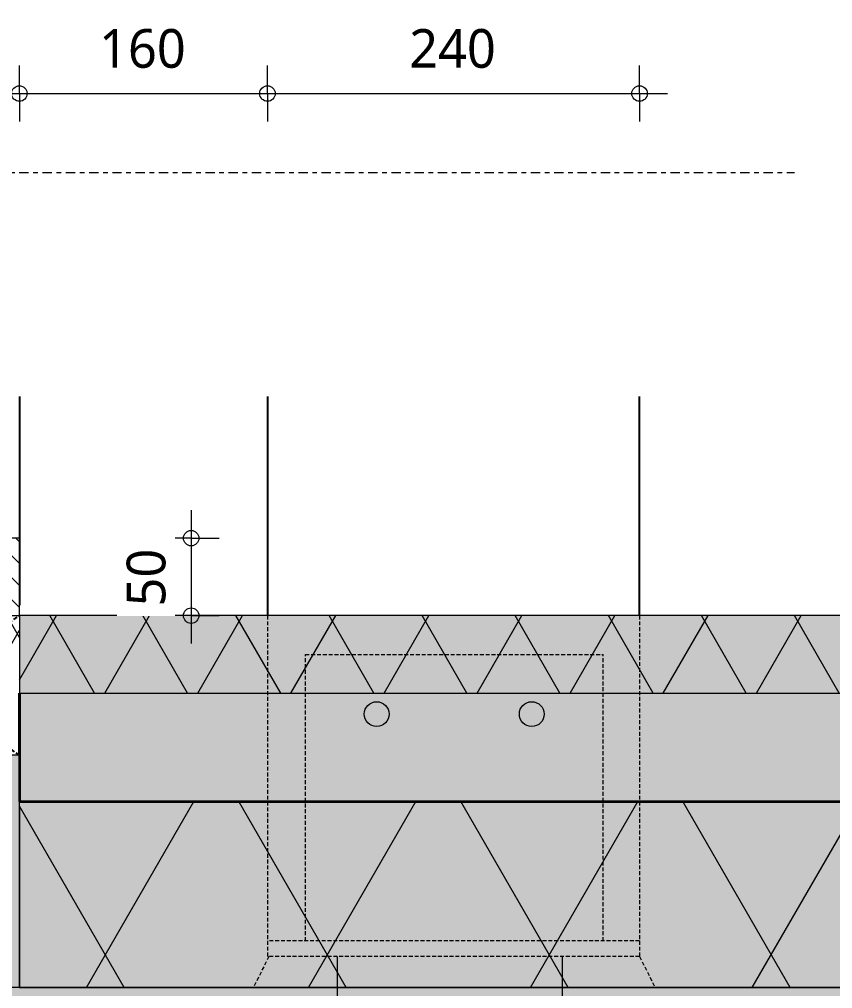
# Model space of a CAD drawing. Header units: millimetres. Extents: x 1789 to 13769, y 2055 to 27197.
# Drawn here: x 8835 to 9359, y 21551 to 22177 of the extents above; entities that cross this region are included whole.
import ezdxf

# ---------------------------------------------------------------- set-up
doc = ezdxf.new("R2010")
doc.units = ezdxf.units.MM
doc.linetypes.add('MV_center', pattern=[15, 6, -3, 3, -3])
doc.linetypes.add('MV_hidden', pattern=[3.75, 2.5, -1.25])
for name, color, linetype, lineweight in [('A-ANNO-DIMS', 211, 'Continuous', 13), ('A-ANNO-DIMS-10', 211, 'Continuous', 13), ('A-DETL', 90, 'Continuous', 13), ('A-DETL-GENF', 92, 'Continuous', 18)]:
    doc.layers.add(name, color=color, linetype=linetype, lineweight=lineweight)
doc.styles.add('Segoe UI_2', font='segoeui.ttf', dxfattribs={"height": 25})
doc.dimstyles.new('2_5_mm_1', dxfattribs={"dimscale": 304.8, "dimtxt": 26.184099, "dimasz": 0.032808, "dimexe": 0.059055, "dimexo": 0.0625, "dimgap": 0.029528, "dimtad": 1, "dimdec": 0, "dimzin": 0, "dimdsep": 46, "dimtxsty": 'Segoe UI_2', "dimblk1": 'DOTBLANK', "dimblk2": 'DOTBLANK', "dimsah": 1, "dimcen": 0.09, "dimdle": 0.059055, "dimazin": 0, "dimtfac": 1, "dimtdec": 4, "dimtix": 1, "dimtmove": 0, "dimatfit": 3, "dimfxl": 0.059055, "dimfxlon": 1, "dimtvp": 1, "dimtfill": 1, "dimtolj": 1, "dimtzin": 0, "dimarcsym": 2})

# ---------------------------------------------------------------- blocks, each defined once
blk = doc.blocks.new('42 isolatie - Type 1-3774522-Details Restauratie 1-10')
at = {"layer": 'A-DETL-GENF'}
blk.add_hatch(color=256, dxfattribs=at).paths.add_polyline_path([(1021.43, 0.8), (1021.43, 120.8), (0.28, 120.8), (0.28, 0.8), (155.28, 0.8)])
at = {"layer": 'A-DETL-GENF', "lineweight": 13}
h = blk.add_hatch(dxfattribs=at)
h.set_pattern_fill('FP_1', color=256, style=0, pattern_type=2)
h.set_pattern_definition([(60, (12.83, 244.8), (-107.387, 62), []), (120, (12.83, 244.8), (-107.387, -62), [])])
h.paths.add_polyline_path([(1021.43, 0.8), (1021.43, 120.8), (0.28, 120.8), (0.28, 0.8), (155.28, 0.8)])
at = {"layer": 'A-DETL-GENF'}
for p, q in [((1021.43, 120.8), (0.28, 120.8)), ((0.28, 117.46), (0.28, 0.8)), ((0.28, 0.8), (1021.43, 0.8))]:
    blk.add_line(p, q, dxfattribs=at)
blk = doc.blocks.new('42 isolatie - Type 1-3773474-Details Restauratie 1-10')
at = {"layer": 'A-DETL-GENF'}
blk.add_hatch(color=256, dxfattribs=at).paths.add_polyline_path([(1021.43, 0.8), (1021.43, 50.8), (0.28, 50.8), (0.28, 0.8), (577.08, 0.8)])
at = {"layer": 'A-DETL-GENF', "lineweight": 13}
h = blk.add_hatch(dxfattribs=at)
h.set_pattern_fill('FP_24', color=256, style=0, pattern_type=2)
h.set_pattern_definition([(60, (0, 0), (-45.0333, 26), []), (120, (0, 0), (-45.0333, -26), [])])
h.paths.add_polyline_path([(1021.43, 0.8), (1021.43, 50.8), (0.28, 50.8), (0.28, 0.8), (577.08, 0.8)])
at = {"layer": 'A-DETL-GENF'}
for p, q in [((1021.43, 50.8), (0.28, 50.8)), ((0.28, 50.8), (0.28, 0.8)), ((1021.43, 50.8), (0.28, 50.8)), ((0.28, 50.8), (0.28, 0.8)), ((0.28, 0.8), (1021.43, 0.8)), ((0.28, 0.8), (1021.43, 0.8))]:
    blk.add_line(p, q, dxfattribs=at)
blk = doc.blocks.new('NLRS_00_DI_maskeer - Type 1-4234636-Details Restauratie 1-10')
at = {"layer": 'A-DETL-GENF', "linetype": 'MV_center'}
blk.add_line((-100, 0), (685.05, 0), dxfattribs=at)
blk = doc.blocks.new('DIMBLOCK55-Details Restauratie 1-10')
at = {"layer": 'A-ANNO-DIMS-10'}
for p, q in [((8945.64, 21859.73), (8945.64, 21773.73)), ((8945.64, 21841.73), (8927.64, 21841.73)), ((8945.64, 21841.73), (8963.64, 21841.73)), ((8945.64, 21791.73), (8927.64, 21791.73)), ((8945.64, 21791.73), (8963.64, 21791.73))]:
    blk.add_line(p, q, dxfattribs=at)
for centre in [(8945.64, 21841.73), (8945.64, 21791.73)]:
    blk.add_circle(centre, 5, dxfattribs=at)
at = {"layer": 'A-ANNO-DIMS-10', "color": 0, "insert": (8904.02, 21797.68), "char_height": 25, "width": 45.7032, "attachment_point": 1, "rotation": 90, "line_spacing_factor": 1.142579, "style": 'Segoe UI_2', "bg_fill": 3, "box_fill_scale": 1.25, "bg_fill_color": 9, "bg_fill_true_color": 13158600, "bg_fill_transparency": 0}
blk.add_mtext('50', dxfattribs=at)
blk = doc.blocks.new('_DotBlank')
at = {"color": 0, "linetype": 'ByBlock', "lineweight": -2}
blk.add_line((-0.5, 0), (-1, 0), dxfattribs=at)
blk.add_circle((0, 0), 0.5, dxfattribs=at)
blk = doc.blocks.new('DIMBLOCK57-Details Restauratie 1-10')
at = {"layer": 'A-ANNO-DIMS-10'}
for p, q in [((8704.84, 22128.73), (8704.84, 22146.73)), ((8834.84, 22128.73), (8834.84, 22146.73)), ((8704.84, 22128.73), (8834.84, 22128.73)), ((8704.84, 22128.73), (8704.84, 22110.73)), ((8834.84, 22128.73), (8834.84, 22110.73))]:
    blk.add_line(p, q, dxfattribs=at)
for centre in [(8704.84, 22128.73), (8834.84, 22128.73)]:
    blk.add_circle(centre, 5, dxfattribs=at)
at = {"layer": 'A-ANNO-DIMS-10', "color": 0, "insert": (8741.27, 22170.34), "char_height": 25, "width": 68.5547, "attachment_point": 1, "line_spacing_factor": 1.142579, "style": 'Segoe UI_2', "bg_fill": 3, "box_fill_scale": 1.25, "bg_fill_color": 9, "bg_fill_true_color": 13158600, "bg_fill_transparency": 0}
blk.add_mtext('130', dxfattribs=at)
blk = doc.blocks.new('DIMBLOCK58-Details Restauratie 1-10')
at = {"layer": 'A-ANNO-DIMS-10'}
for p, q in [((8834.84, 22128.73), (8834.84, 22146.73)), ((8994.84, 22128.73), (8994.84, 22146.73)), ((8834.84, 22128.73), (8994.84, 22128.73)), ((8834.84, 22128.73), (8834.84, 22110.73)), ((8994.84, 22128.73), (8994.84, 22110.73))]:
    blk.add_line(p, q, dxfattribs=at)
for centre in [(8834.84, 22128.73), (8994.84, 22128.73)]:
    blk.add_circle(centre, 5, dxfattribs=at)
at = {"layer": 'A-ANNO-DIMS-10', "color": 0, "insert": (8886.27, 22170.34), "char_height": 25, "width": 68.5547, "attachment_point": 1, "line_spacing_factor": 1.142579, "style": 'Segoe UI_2', "bg_fill": 3, "box_fill_scale": 1.25, "bg_fill_color": 9, "bg_fill_true_color": 13158600, "bg_fill_transparency": 0}
blk.add_mtext('160', dxfattribs=at)
blk = doc.blocks.new('DIMBLOCK59-Details Restauratie 1-10')
at = {"layer": 'A-ANNO-DIMS-10'}
for p, q in [((8994.84, 22128.73), (8994.84, 22146.73)), ((9234.84, 22128.73), (9234.84, 22146.73)), ((8994.84, 22128.73), (9252.84, 22128.73)), ((8994.84, 22128.73), (8994.84, 22110.73)), ((9234.84, 22128.73), (9234.84, 22110.73))]:
    blk.add_line(p, q, dxfattribs=at)
for centre in [(8994.84, 22128.73), (9234.84, 22128.73)]:
    blk.add_circle(centre, 5, dxfattribs=at)
at = {"layer": 'A-ANNO-DIMS-10', "color": 0, "insert": (9086.27, 22170.34), "char_height": 25, "width": 68.5547, "attachment_point": 1, "line_spacing_factor": 1.142579, "style": 'Segoe UI_2', "bg_fill": 3, "box_fill_scale": 1.25, "bg_fill_color": 9, "bg_fill_true_color": 13158600, "bg_fill_transparency": 0}
blk.add_mtext('240', dxfattribs=at)

msp = doc.modelspace()

# ---------------------------------------------------------------- hatches: boundary and pattern name
at = {"layer": 'A-DETL-GENF', "lineweight": 13}
h = msp.add_hatch(dxfattribs=at)
h.set_pattern_fill('FP_2', color=250, style=0, pattern_type=2)
h.set_pattern_definition([(135, (0, 0), (-7.071068, -7.071068), [])])
h.paths.add_polyline_path([(8705.67, 21791.73), (8834.84, 21791.73), (8834.84, 21841.73), (8704.84, 21841.73), (8704.94, 21841.3), (8706.14, 21841.25), (8706.36, 21840.79), (8706.14, 21840.39), (8705.41, 21839.39), (8705.22, 21839.05), (8704.94, 21838.17), (8704.84, 21836.9), (8704.94, 21821.18), (8705.24, 21820.46), (8705.72, 21819.84), (8706.34, 21819.36), (8707.46, 21819.01), (8708.27, 21818.96), (8711.7, 21818.96), (8712.73, 21820.18), (8718.86, 21817.83), (8719.09, 21817.45), (8719, 21815.87), (8718.68, 21815.55), (8718.11, 21815.31), (8712.73, 21813.34), (8711.7, 21814.56), (8707.06, 21814.46), (8706.34, 21814.16), (8705.72, 21813.68), (8705.22, 21813.01), (8704.94, 21812.31), (8704.84, 21811.56), (8704.94, 21795.35), (8705.36, 21794.23), (8705.67, 21793.67), (8706.36, 21792.73), (8706.14, 21792.27), (8704.84, 21792.17), (8704.94, 21791.73), (8705.22, 21791.73)])
h.paths.add_polyline_path([(8713.58, 21814.77), (8714.59, 21815.08), (8718.25, 21816.55), (8718.29, 21816.87), (8718.11, 21817.13), (8718.01, 21817.18), (8713.58, 21818.75), (8712.87, 21818.63), (8711.7, 21818.03), (8711.42, 21817.98), (8707.84, 21817.62), (8707.61, 21817.44), (8707.37, 21817.01), (8707.37, 21816.51), (8707.61, 21816.08), (8708.02, 21815.81), (8708.27, 21815.76), (8711.83, 21815.47), (8712.56, 21815.08), (8713.22, 21814.78), (8713.39, 21814.77)])
h = msp.add_hatch(dxfattribs=at)
h.set_pattern_fill('FP_8', color=251, style=0, pattern_type=2)
h.set_pattern_definition([(60, (0, 0), (-51.96152, 30), []), (120, (0, 0), (-51.96152, -30), [])])
h.paths.add_polyline_path([(8791.71, 21701.73), (8834.84, 21701.73), (8834.84, 21791.73), (8672.81, 21791.67), (8672.85, 21791.34), (8672.94, 21791.24), (8674.95, 21789.53), (8674.74, 21789.06), (8671.84, 21789.4), (8671.84, 21763.84), (8589.84, 21748.82), (8589.84, 21701.73), (8649.84, 21701.73)])
h = msp.add_hatch(dxfattribs=at)
h.set_pattern_fill('FP_7', color=253, style=0, pattern_type=2)
h.set_pattern_definition([(0, (0, 0), (40.64, 10.16), [3.353, -27.127, 3.353, -27.127, -162.56]), (0, (0, 0), (40.64, 10.16), [-60.96, 3.353, -57.607, 3.353, -27.127, -71.12]), (0, (0, 0), (40.64, 10.16), [-152.4, 3.353, -16.967, 3.353, -47.447]), (120, (15.24, 5.08), (-29.118818, 30.1152724), [3.353, -27.127, 3.353, -27.127, -162.56]), (120, (15.24, 5.08), (-29.118818, 30.1152724), [-60.96, 3.353, -57.607, 3.353, -27.127, -71.12]), (120, (15.24, 5.08), (-29.118818, 30.1152724), [-152.4, 3.353, -16.967, 3.353, -47.447]), (240, (20.32, 25.4), (-11.521182, -40.2752724), [3.353, -27.127, 3.353, -27.127, -162.56]), (240, (20.32, 25.4), (-11.521182, -40.2752724), [-60.96, 3.353, -57.607, 3.353, -27.127, -71.12]), (240, (20.32, 25.4), (-11.521182, -40.2752724), [-152.4, 3.353, -16.967, 3.353, -47.447])])
h.paths.add_polyline_path([(8998.35, 21671.73), (9855.99, 21671.73), (9855.99, 21741.73), (8834.84, 21741.73), (8834.84, 21671.73)])
at = {"layer": 'A-DETL-GENF'}
msp.add_hatch(color=9, dxfattribs=at).paths.add_polyline_path([(8589.84, 20951.73), (8989.84, 20951.73), (8989.84, 21351.73), (9855.99, 21351.73), (9855.99, 21551.73), (8834.84, 21551.73), (8834.84, 21701.73), (8649.84, 21701.73), (8649.84, 21351.73), (8589.84, 21351.73)])

# ---------------------------------------------------------------- linework, layer by layer
at = {"layer": 'A-DETL', "lineweight": 25}
for p, q in [((8834.84, 21933.12), (8834.84, 21798.42)), ((8994.84, 21933.12), (8994.84, 21791.73)), ((9234.84, 21791.73), (9234.84, 21933.12))]:
    msp.add_line(p, q, dxfattribs=at)
at = {"layer": 'A-DETL', "lineweight": 18}
for p, q in [((8834.84, 21841.73), (8704.84, 21841.73)), ((8834.84, 21791.73), (8834.84, 21841.73)), ((8704.84, 21791.73), (8834.84, 21791.73)), ((8834.84, 21701.73), (8649.84, 21701.73)), ((8834.84, 21551.73), (8834.84, 21701.73)), ((8834.84, 21551.73), (8649.84, 21551.73)), ((9855.99, 21551.73), (8834.84, 21551.73))]:
    msp.add_line(p, q, dxfattribs=at)
at = {"layer": 'A-DETL', "linetype": 'MV_hidden', "lineweight": 25}
for p, q in [((8704.84, 21701.73), (8834.84, 21791.73)), ((8834.84, 21701.73), (8704.84, 21791.73))]:
    msp.add_line(p, q, dxfattribs=at)
at = {"layer": 'A-DETL', "linetype": 'MV_hidden'}
for p, q in [((8994.84, 21791.73), (8994.84, 21571.73)), ((9234.84, 21791.73), (9234.84, 21571.73)), ((9019.34, 21581.73), (9019.34, 21766.73)), ((9019.34, 21766.73), (9211.29, 21766.73)), ((9211.29, 21581.73), (9211.29, 21766.73)), ((9234.84, 21581.73), (8995.79, 21581.73)), ((8995.79, 21571.73), (8985.79, 21551.73)), ((9234.84, 21571.73), (8995.79, 21571.73)), ((9234.84, 21571.73), (9244.84, 21551.73))]:
    msp.add_line(p, q, dxfattribs=at)
at = {"layer": 'A-DETL', "lineweight": 35}
for p, q in [((8834.84, 21741.73), (8834.84, 21701.73)), ((8834.84, 21701.73), (8834.84, 21741.73)), ((8834.84, 21701.73), (8834.84, 21671.73)), ((8834.84, 21671.73), (9855.99, 21671.73))]:
    msp.add_line(p, q, dxfattribs=at)
at = {"layer": 'A-DETL'}
for p, q in [((9039.84, 21571.73), (9039.84, 21391.73)), ((9184.84, 21571.73), (9184.84, 21391.73))]:
    msp.add_line(p, q, dxfattribs=at)
for centre in [(9065.31, 21728.17), (9165.31, 21728.17)]:
    msp.add_circle(centre, 8, dxfattribs=at)

# ---------------------------------------------------------------- block references
at = {"layer": 'A-DETL-GENF', "linetype": 'MV_center'}
msp.add_blockref('NLRS_00_DI_maskeer - Type 1-4234636-Details Restauratie 1-10', (8649.79, 22077.82), dxfattribs=at)
at = {"layer": 'A-DETL-GENF'}
for name, p in [('42 isolatie - Type 1-3773474-Details Restauratie 1-10', (8834.56, 21740.93)), ('42 isolatie - Type 1-3774522-Details Restauratie 1-10', (8834.56, 21550.93))]:
    msp.add_blockref(name, p, dxfattribs=at)

# ---------------------------------------------------------------- dimensions: what is measured, and where the dimension line sits
at = {"layer": 'A-ANNO-DIMS'}
dim = msp.add_linear_dim(base=(8834.84, 22128.73), p1=(8704.84, 22110.73), p2=(8834.84, 22110.73), dimstyle='2_5_mm_1', override={"dimpost": '<>', "dimfxl": 130}, dxfattribs=at)
dim.commit()
dim.dimension.update_dxf_attribs({"geometry": 'DIMBLOCK57-Details Restauratie 1-10', "text_midpoint": (8769.84, 22150.72)})

# ---------------------------------------------------------------- next in the draw order: dimensions: what is measured, and where the dimension line sits
dim = msp.add_linear_dim(base=(8994.84, 22128.73), p1=(8834.84, 22110.73), p2=(8994.84, 22110.73), dimstyle='2_5_mm_1', override={"dimpost": '<>', "dimfxl": 160}, dxfattribs=at)
dim.commit()
dim.dimension.update_dxf_attribs({"geometry": 'DIMBLOCK58-Details Restauratie 1-10', "text_midpoint": (8914.84, 22150.72)})
dim = msp.add_linear_dim(base=(8945.64, 21791.73), p1=(8927.64, 21841.73), p2=(8927.64, 21791.73), angle=90, dimstyle='2_5_mm_1', override={"dimpost": '<>', "dimfxl": 50}, dxfattribs=at)
dim.commit()
dim.dimension.update_dxf_attribs({"geometry": 'DIMBLOCK55-Details Restauratie 1-10', "text_midpoint": (8923.71, 21816.73)})

# ---------------------------------------------------------------- next in the draw order: dimensions: what is measured, and where the dimension line sits
dim = msp.add_linear_dim(base=(9234.84, 22128.73), p1=(8994.84, 22110.73), p2=(9234.84, 22110.73), dimstyle='2_5_mm_1', override={"dimpost": '<>', "dimfxl": 240}, dxfattribs=at)
dim.commit()
dim.dimension.update_dxf_attribs({"geometry": 'DIMBLOCK59-Details Restauratie 1-10', "text_midpoint": (9114.84, 22150.65)})

doc.saveas('drawing.dxf')
